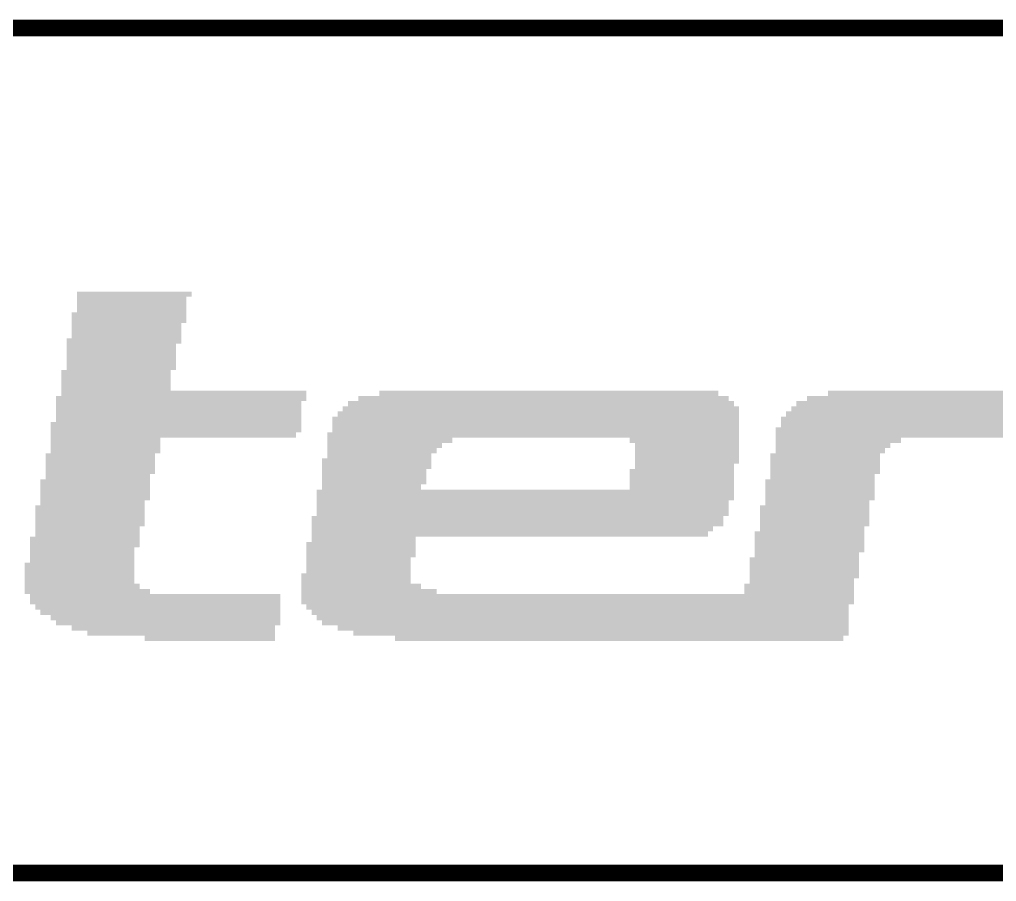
# Model space of a CAD drawing. Extents: x -2.6 to 72.5, y -0.1 to 95.
# Drawn here: x 7.79 to 13.57, y 89.95 to 95.05 of the extents above; entities that cross this region are included whole.
import ezdxf

# ---------------------------------------------------------------- set-up
doc = ezdxf.new("R2010")
doc.units = 0
doc.layers.add('03_ASSY2_GBR', color=1, linetype='CONTINUOUS')

msp = doc.modelspace()

# ---------------------------------------------------------------- linework, layer by layer
at = {"layer": '03_ASSY2_GBR', "const_width": 0.1}
msp.add_lwpolyline([(22.5, 95), (-2.5, 95), (-2.5, 90), (22.5, 90)], dxfattribs=at)
at = {"layer": '03_ASSY2_GBR'}
for points in [[(8.126014, 93.410054), (8.126018, 93.439928), (8.80398, 93.410054), (8.804, 93.439928)], [(8.126018, 93.439928), (8.12602, 93.439946), (8.804, 93.439928), (8.803982, 93.439946)], [(8.12602, 93.439946), (8.126054, 93.43998), (8.803982, 93.439946), (8.803946, 93.43998)], [(8.126054, 93.43998), (8.126074, 93.44), (8.803946, 93.43998), (8.126074, 93.44)], [(8.126, 93.317148), (8.126014, 93.409852), (8.773988, 93.317148), (8.774, 93.409852)], [(8.126014, 93.41), (8.126014, 93.410054), (8.803926, 93.41), (8.80398, 93.410054)], [(8.126014, 93.40998), (8.126014, 93.41), (8.774128, 93.40998), (8.803926, 93.41)], [(8.126014, 93.409852), (8.126014, 93.40998), (8.774, 93.409852), (8.774128, 93.40998)], [(8.09501, 93.255054), (8.09502, 93.316946), (8.77398, 93.255054), (8.773986, 93.316946)], [(8.09502, 93.316946), (8.095074, 93.317), (8.773986, 93.316946), (8.773988, 93.317)], [(8.095074, 93.317), (8.125872, 93.31702), (8.773988, 93.317), (8.773988, 93.31702)], [(8.125872, 93.31702), (8.126, 93.317148), (8.773988, 93.31702), (8.773988, 93.317148)], [(8.095, 93.163148), (8.09501, 93.254852), (8.742984, 93.163148), (8.743, 93.254852)], [(8.09501, 93.255), (8.09501, 93.255054), (8.773926, 93.255), (8.77398, 93.255054)], [(8.09501, 93.25498), (8.09501, 93.255), (8.743128, 93.25498), (8.773926, 93.255)], [(8.09501, 93.254852), (8.09501, 93.25498), (8.743, 93.254852), (8.743128, 93.25498)], [(8.064016, 93.132054), (8.06402, 93.162946), (8.74298, 93.132054), (8.742984, 93.162946)], [(8.06402, 93.162946), (8.064074, 93.163), (8.742984, 93.162946), (8.742984, 93.163)], [(8.064074, 93.163), (8.094872, 93.16302), (8.742984, 93.163), (8.742984, 93.16302)], [(8.094872, 93.16302), (8.095, 93.163148), (8.742984, 93.16302), (8.742984, 93.163148)], [(8.064, 92.977148), (8.064016, 93.131852), (8.71198, 92.977148), (8.712, 93.131852)], [(8.064016, 93.132), (8.064016, 93.132054), (8.742926, 93.132), (8.74298, 93.132054)], [(8.064016, 93.13198), (8.064016, 93.132), (8.712128, 93.13198), (8.742926, 93.132)], [(8.064016, 93.131852), (8.064016, 93.13198), (8.712, 93.131852), (8.712128, 93.13198)], [(8.033004, 92.854128), (8.033018, 92.976852), (8.68102, 92.854128), (8.681, 92.976852)], [(8.033018, 92.976852), (8.03302, 92.976946), (8.681, 92.976852), (8.681094, 92.976946)], [(8.03302, 92.976946), (8.033054, 92.97698), (8.681094, 92.976946), (8.681128, 92.97698)], [(8.033054, 92.97698), (8.033074, 92.977), (8.681128, 92.97698), (8.711926, 92.977)], [(8.033074, 92.977), (8.063872, 92.97702), (8.711926, 92.977), (8.711946, 92.97702)], [(8.063872, 92.97702), (8.063906, 92.977054), (8.711946, 92.97702), (8.71198, 92.977054)], [(8.063906, 92.977054), (8.064, 92.977148), (8.71198, 92.977054), (8.71198, 92.977148)], [(8.002014, 92.792054), (8.00202, 92.822946), (9.48298, 92.792054), (9.482988, 92.822946)], [(8.00202, 92.822946), (8.002074, 92.823), (9.482988, 92.822946), (9.48299, 92.823)], [(8.002074, 92.823), (8.032872, 92.82302), (9.48299, 92.823), (9.48299, 92.82302)], [(8.032872, 92.82302), (8.033, 92.823148), (9.48299, 92.82302), (9.48299, 92.823148)], [(8.033, 92.823148), (8.033004, 92.853926), (9.48299, 92.823148), (9.483, 92.853926)], [(8.033004, 92.854), (8.033004, 92.854128), (8.681148, 92.854), (8.68102, 92.854128)], [(8.033004, 92.85398), (8.033004, 92.854), (9.482946, 92.85398), (8.681148, 92.854)], [(8.033004, 92.853926), (8.033004, 92.85398), (9.483, 92.853926), (9.482946, 92.85398)], [(9.792, 92.792148), (9.792018, 92.822926), (11.98302, 92.792148), (11.983, 92.822926)], [(9.792018, 92.822926), (9.79202, 92.822946), (11.983, 92.822926), (11.98298, 92.822946)], [(9.79202, 92.822946), (9.792054, 92.82298), (11.98298, 92.822946), (11.982946, 92.82298)], [(9.792054, 92.82298), (9.792074, 92.823), (11.982946, 92.82298), (11.921148, 92.823)], [(9.792074, 92.823), (9.914872, 92.82302), (11.921148, 92.823), (11.921128, 92.82302)], [(9.914872, 92.82302), (9.91498, 92.823128), (11.921128, 92.82302), (11.92102, 92.823128)], [(9.91498, 92.823128), (9.915, 92.823148), (11.92102, 92.823128), (11.92102, 92.823148)], [(9.915, 92.823148), (9.915018, 92.853926), (11.92102, 92.823148), (11.921, 92.853926)], [(9.915018, 92.853926), (9.91502, 92.853946), (11.921, 92.853926), (11.92098, 92.853946)], [(9.91502, 92.853946), (9.915054, 92.85398), (11.92098, 92.853946), (11.920946, 92.85398)], [(9.915054, 92.85398), (9.915074, 92.854), (11.920946, 92.85398), (9.915074, 92.854)], [(12.446, 92.792148), (12.44602, 92.822946), (14.66798, 92.792148), (14.667988, 92.822946)], [(12.44602, 92.822946), (12.446074, 92.823), (14.667988, 92.822946), (14.66799, 92.823)], [(12.446074, 92.823), (12.569872, 92.82302), (14.66799, 92.823), (14.66799, 92.82302)], [(12.569872, 92.82302), (12.57, 92.823148), (14.66799, 92.82302), (14.66799, 92.823148)], [(12.57, 92.823148), (12.570018, 92.853852), (14.66799, 92.823148), (14.668, 92.853852)], [(12.570018, 92.853852), (12.57002, 92.853946), (14.668, 92.853852), (14.668094, 92.853946)], [(12.57002, 92.853946), (12.570054, 92.85398), (14.668094, 92.853946), (14.668128, 92.85398)], [(12.570054, 92.85398), (12.570074, 92.854), (14.668128, 92.85398), (14.698926, 92.854)], [(8.002, 92.669148), (8.002014, 92.791852), (9.452986, 92.669148), (9.453, 92.791852)], [(8.002014, 92.792), (8.002014, 92.792054), (9.482926, 92.792), (9.48298, 92.792054)], [(8.002014, 92.79198), (8.002014, 92.792), (9.453128, 92.79198), (9.482926, 92.792)], [(8.002014, 92.791852), (8.002014, 92.79198), (9.453, 92.791852), (9.453128, 92.79198)], [(9.699, 92.731148), (9.699018, 92.760926), (12.044998, 92.731148), (12.045, 92.760926)], [(9.699018, 92.760926), (9.69902, 92.760946), (12.045, 92.760926), (12.04498, 92.760946)], [(9.69902, 92.760946), (9.699054, 92.76098), (12.04498, 92.760946), (12.044946, 92.76098)], [(9.699054, 92.76098), (9.699074, 92.761), (12.044946, 92.76098), (12.014148, 92.761)], [(9.699074, 92.761), (9.729872, 92.76102), (12.014148, 92.761), (12.014128, 92.76102)], [(9.729872, 92.76102), (9.72998, 92.761128), (12.014128, 92.76102), (12.01402, 92.761128)], [(9.72998, 92.761128), (9.73, 92.761148), (12.01402, 92.761128), (12.01402, 92.761148)], [(9.73, 92.761148), (9.730018, 92.791926), (12.01402, 92.761148), (12.014, 92.791926)], [(9.730018, 92.791926), (9.73002, 92.791946), (12.014, 92.791926), (12.01398, 92.791946)], [(9.73002, 92.791946), (9.730054, 92.79198), (12.01398, 92.791946), (12.013946, 92.79198)], [(9.730054, 92.79198), (9.730074, 92.792), (12.013946, 92.79198), (11.983148, 92.792)], [(9.730074, 92.792), (9.791872, 92.79202), (11.983148, 92.792), (11.983128, 92.79202)], [(9.791872, 92.79202), (9.79198, 92.792128), (11.983128, 92.79202), (11.98302, 92.792128)], [(9.79198, 92.792128), (9.792, 92.792148), (11.98302, 92.792128), (11.98302, 92.792148)], [(12.353, 92.731148), (12.35302, 92.760946), (14.636986, 92.731148), (14.636992, 92.760946)], [(12.35302, 92.760946), (12.353074, 92.761), (14.636992, 92.760946), (14.636992, 92.761)], [(12.353074, 92.761), (12.383872, 92.76102), (14.636992, 92.761), (14.636992, 92.76102)], [(12.383872, 92.76102), (12.384, 92.761148), (14.636992, 92.76102), (14.636992, 92.761148)], [(12.384, 92.761148), (12.384018, 92.791852), (14.636992, 92.761148), (14.637, 92.791852)], [(12.384018, 92.791852), (12.38402, 92.791946), (14.637, 92.791852), (14.637094, 92.791946)], [(12.38402, 92.791946), (12.384054, 92.79198), (14.637094, 92.791946), (14.637128, 92.79198)], [(12.384054, 92.79198), (12.384074, 92.792), (14.637128, 92.79198), (14.667926, 92.792)], [(12.384074, 92.792), (12.445872, 92.79202), (14.667926, 92.792), (14.667946, 92.79202)], [(12.445872, 92.79202), (12.445906, 92.792054), (14.667946, 92.79202), (14.66798, 92.792054)], [(12.445906, 92.792054), (12.446, 92.792148), (14.66798, 92.792054), (14.66798, 92.792148)], [(9.638, 92.607148), (9.63802, 92.699946), (12.04499, 92.607148), (12.044996, 92.699946)], [(9.63802, 92.699946), (9.638074, 92.7), (12.044996, 92.699946), (12.044996, 92.7)], [(9.638074, 92.7), (9.668872, 92.70002), (12.044996, 92.7), (12.044996, 92.70002)], [(9.668872, 92.70002), (9.669, 92.700148), (12.044996, 92.70002), (12.044996, 92.700148)], [(9.669, 92.700148), (9.66902, 92.730946), (12.044996, 92.700148), (12.044998, 92.730946)], [(9.66902, 92.730946), (9.669074, 92.731), (12.044998, 92.730946), (12.044998, 92.731)], [(9.669074, 92.731), (9.698872, 92.73102), (12.044998, 92.731), (12.044998, 92.73102)], [(9.698872, 92.73102), (9.699, 92.731148), (12.044998, 92.73102), (12.044998, 92.731148)], [(12.292, 92.638148), (12.292018, 92.699852), (14.60598, 92.638148), (14.606, 92.699852)], [(12.292018, 92.699852), (12.29202, 92.699946), (14.606, 92.699852), (14.606094, 92.699946)], [(12.29202, 92.699946), (12.292054, 92.69998), (14.606094, 92.699946), (14.606128, 92.69998)], [(12.292054, 92.69998), (12.292074, 92.7), (14.606128, 92.69998), (14.636926, 92.7)], [(12.292074, 92.7), (12.322872, 92.70002), (14.636926, 92.7), (14.636946, 92.70002)], [(12.322872, 92.70002), (12.322906, 92.700054), (14.636946, 92.70002), (14.63698, 92.700054)], [(12.322906, 92.700054), (12.323, 92.700148), (14.63698, 92.700054), (14.63698, 92.700148)], [(12.323, 92.700148), (12.32302, 92.730946), (14.63698, 92.700148), (14.636986, 92.730946)], [(12.32302, 92.730946), (12.323074, 92.731), (14.636986, 92.730946), (14.636986, 92.731)], [(12.323074, 92.731), (12.352872, 92.73102), (14.636986, 92.731), (14.636986, 92.73102)], [(12.352872, 92.73102), (12.353, 92.731148), (14.636986, 92.73102), (14.636986, 92.731148)], [(7.971012, 92.607054), (7.97102, 92.668946), (9.45298, 92.607054), (9.452986, 92.668946)], [(7.97102, 92.668946), (7.971074, 92.669), (9.452986, 92.668946), (9.452986, 92.669)], [(7.971074, 92.669), (8.001872, 92.66902), (9.452986, 92.669), (9.452986, 92.66902)], [(8.001872, 92.66902), (8.002, 92.669148), (9.452986, 92.66902), (9.452986, 92.669148)], [(12.26101, 92.576054), (12.261018, 92.637852), (14.57498, 92.576054), (14.575, 92.637852)], [(12.261018, 92.637852), (12.26102, 92.637946), (14.575, 92.637852), (14.575094, 92.637946)], [(12.26102, 92.637946), (12.261054, 92.63798), (14.575094, 92.637946), (14.575128, 92.63798)], [(12.261054, 92.63798), (12.261074, 92.638), (14.575128, 92.63798), (14.605926, 92.638)], [(12.261074, 92.638), (12.291872, 92.63802), (14.605926, 92.638), (14.605946, 92.63802)], [(12.291872, 92.63802), (12.291906, 92.638054), (14.605946, 92.63802), (14.60598, 92.638054)], [(12.291906, 92.638054), (12.292, 92.638148), (14.60598, 92.638054), (14.60598, 92.638148)], [(7.971, 92.484148), (7.971008, 92.575852), (8.61898, 92.484148), (8.619, 92.575852)], [(7.971008, 92.576054), (7.971012, 92.606852), (9.42198, 92.576054), (9.422, 92.606852)], [(7.971008, 92.576), (7.971008, 92.576054), (9.421926, 92.576), (9.42198, 92.576054)], [(7.971008, 92.57598), (7.971008, 92.576), (8.619128, 92.57598), (9.421926, 92.576)], [(7.971008, 92.575852), (7.971008, 92.57598), (8.619, 92.575852), (8.619128, 92.57598)], [(7.971012, 92.607), (7.971012, 92.607054), (9.452926, 92.607), (9.45298, 92.607054)], [(7.971012, 92.60698), (7.971012, 92.607), (9.422128, 92.60698), (9.452926, 92.607)], [(7.971012, 92.606852), (7.971012, 92.60698), (9.422, 92.606852), (9.422128, 92.60698)], [(9.60701, 92.545054), (9.607014, 92.575852), (10.34798, 92.545054), (10.348, 92.575852)], [(9.607014, 92.576), (9.60702, 92.606946), (12.044988, 92.576), (12.04499, 92.606946)], [(9.607014, 92.57598), (9.607014, 92.576), (10.348128, 92.57598), (11.396852, 92.576)], [(9.607014, 92.575852), (9.607014, 92.57598), (10.348, 92.575852), (10.348128, 92.57598)], [(9.60702, 92.606946), (9.607074, 92.607), (12.04499, 92.606946), (12.04499, 92.607)], [(9.607074, 92.607), (9.637872, 92.60702), (12.04499, 92.607), (12.04499, 92.60702)], [(9.637872, 92.60702), (9.638, 92.607148), (12.04499, 92.60702), (12.04499, 92.607148)], [(11.39698, 92.575872), (11.396852, 92.576), (12.044988, 92.575872), (12.044988, 92.576)], [(11.397, 92.545074), (11.39698, 92.575872), (12.044986, 92.545074), (12.044988, 92.575872)], [(12.261006, 92.545054), (12.26101, 92.575852), (13.00198, 92.545054), (13.002, 92.575852)], [(12.26101, 92.576), (12.26101, 92.576054), (14.574926, 92.576), (14.57498, 92.576054)], [(12.26101, 92.57598), (12.26101, 92.576), (13.002128, 92.57598), (14.050852, 92.576)], [(12.26101, 92.575852), (12.26101, 92.57598), (13.002, 92.575852), (13.002128, 92.57598)], [(9.607004, 92.484054), (9.607008, 92.514852), (10.25498, 92.484054), (10.255, 92.514852)], [(9.607008, 92.515054), (9.60701, 92.544852), (10.28598, 92.515054), (10.286, 92.544852)], [(9.607008, 92.515), (9.607008, 92.515054), (10.285926, 92.515), (10.28598, 92.515054)], [(9.607008, 92.51498), (9.607008, 92.515), (10.255128, 92.51498), (10.285926, 92.515)], [(9.607008, 92.514852), (9.607008, 92.51498), (10.255, 92.514852), (10.255128, 92.51498)], [(9.60701, 92.545), (9.60701, 92.545054), (10.347926, 92.545), (10.34798, 92.545054)], [(9.60701, 92.54498), (9.60701, 92.545), (10.286128, 92.54498), (10.347926, 92.545)], [(9.60701, 92.544852), (9.60701, 92.54498), (10.286, 92.544852), (10.286128, 92.54498)], [(11.397054, 92.54502), (11.397, 92.545074), (12.044986, 92.54502), (12.044986, 92.545074)], [(11.427852, 92.545), (11.397054, 92.54502), (12.044986, 92.545), (12.044986, 92.54502)], [(11.42798, 92.544872), (11.427852, 92.545), (12.044986, 92.544872), (12.044986, 92.545)], [(11.427996, 92.422054), (11.42798, 92.544872), (12.04498, 92.422054), (12.044986, 92.544872)], [(12.261, 92.484148), (12.261002, 92.514852), (12.90898, 92.484148), (12.909, 92.514852)], [(12.261002, 92.514852), (12.261004, 92.51498), (12.909, 92.514852), (12.909128, 92.51498)], [(12.261004, 92.515054), (12.261006, 92.544852), (12.93998, 92.515054), (12.94, 92.544852)], [(12.261004, 92.515), (12.261004, 92.515054), (12.939926, 92.515), (12.93998, 92.515054)], [(12.261004, 92.51498), (12.261004, 92.515), (12.909128, 92.51498), (12.939926, 92.515)], [(12.261006, 92.545), (12.261006, 92.545054), (13.001926, 92.545), (13.00198, 92.545054)], [(12.261006, 92.54498), (12.261006, 92.545), (12.940128, 92.54498), (13.001926, 92.545)], [(12.261006, 92.544852), (12.261006, 92.54498), (12.94, 92.544852), (12.940128, 92.54498)], [(7.940002, 92.360054), (7.940018, 92.483852), (8.58798, 92.360054), (8.588, 92.483852)], [(7.940018, 92.483852), (7.94002, 92.483946), (8.588, 92.483852), (8.588094, 92.483946)], [(7.94002, 92.483946), (7.940054, 92.48398), (8.588094, 92.483946), (8.588128, 92.48398)], [(7.940054, 92.48398), (7.940074, 92.484), (8.588128, 92.48398), (8.618926, 92.484)], [(7.940074, 92.484), (7.970872, 92.48402), (8.618926, 92.484), (8.618946, 92.48402)], [(7.970872, 92.48402), (7.970906, 92.484054), (8.618946, 92.48402), (8.61898, 92.484054)], [(7.970906, 92.484054), (7.971, 92.484148), (8.61898, 92.484054), (8.61898, 92.484148)], [(9.576012, 92.391054), (9.57602, 92.452946), (10.22398, 92.391054), (10.223992, 92.452946)], [(9.57602, 92.452946), (9.576074, 92.453), (10.223992, 92.452946), (10.223992, 92.453)], [(9.576074, 92.453), (9.606872, 92.45302), (10.223992, 92.453), (10.223992, 92.45302)], [(9.606872, 92.45302), (9.607, 92.453148), (10.223992, 92.45302), (10.223992, 92.453148)], [(9.607, 92.453148), (9.607002, 92.483852), (10.223992, 92.453148), (10.224, 92.483852)], [(9.607002, 92.483852), (9.607004, 92.48398), (10.224, 92.483852), (10.224128, 92.48398)], [(9.607004, 92.484), (9.607004, 92.484054), (10.254926, 92.484), (10.25498, 92.484054)], [(9.607004, 92.48398), (9.607004, 92.484), (10.224128, 92.48398), (10.254926, 92.484)], [(12.230002, 92.360054), (12.230018, 92.483852), (12.87798, 92.360054), (12.878, 92.483852)], [(12.230018, 92.483852), (12.23002, 92.483946), (12.878, 92.483852), (12.878094, 92.483946)], [(12.23002, 92.483946), (12.230054, 92.48398), (12.878094, 92.483946), (12.878128, 92.48398)], [(12.230054, 92.48398), (12.230074, 92.484), (12.878128, 92.48398), (12.908926, 92.484)], [(12.230074, 92.484), (12.260872, 92.48402), (12.908926, 92.484), (12.908946, 92.48402)], [(12.260872, 92.48402), (12.260906, 92.484054), (12.908946, 92.48402), (12.90898, 92.484054)], [(12.260906, 92.484054), (12.261, 92.484148), (12.90898, 92.484054), (12.90898, 92.484148)], [(11.427996, 92.422), (11.427996, 92.422054), (12.044926, 92.422), (12.04498, 92.422054)], [(11.427996, 92.42198), (11.427996, 92.422), (12.014128, 92.42198), (12.044926, 92.422)], [(11.427998, 92.421852), (11.427996, 92.42198), (12.014, 92.421852), (12.014128, 92.42198)], [(11.428, 92.391148), (11.427998, 92.421852), (12.013996, 92.391148), (12.014, 92.421852)], [(7.94, 92.329148), (7.940002, 92.359852), (8.557996, 92.329148), (8.558, 92.359852)], [(7.940002, 92.36), (7.940002, 92.360054), (8.587926, 92.36), (8.58798, 92.360054)], [(7.940002, 92.35998), (7.940002, 92.36), (8.558128, 92.35998), (8.587926, 92.36)], [(7.940002, 92.359852), (7.940002, 92.35998), (8.558, 92.359852), (8.558128, 92.35998)], [(9.576002, 92.299054), (9.576012, 92.390852), (10.19298, 92.299054), (10.193, 92.390852)], [(9.576012, 92.391), (9.576012, 92.391054), (10.223926, 92.391), (10.22398, 92.391054)], [(9.576012, 92.39098), (9.576012, 92.391), (10.193128, 92.39098), (10.223926, 92.391)], [(9.576012, 92.390852), (9.576012, 92.39098), (10.193, 92.390852), (10.193128, 92.39098)], [(11.397, 92.268128), (11.39702, 92.390946), (12.01398, 92.268128), (12.013994, 92.390946)], [(11.39702, 92.390946), (11.397074, 92.391), (12.013994, 92.390946), (12.013994, 92.391)], [(11.397074, 92.391), (11.427872, 92.39102), (12.013994, 92.391), (12.013994, 92.39102)], [(11.427872, 92.39102), (11.428, 92.391148), (12.013994, 92.39102), (12.013996, 92.391148)], [(12.23, 92.329148), (12.230002, 92.359852), (12.846996, 92.329148), (12.847, 92.359852)], [(12.230002, 92.36), (12.230002, 92.360054), (12.877926, 92.36), (12.87798, 92.360054)], [(12.230002, 92.35998), (12.230002, 92.36), (12.847128, 92.35998), (12.877926, 92.36)], [(12.230002, 92.359852), (12.230002, 92.35998), (12.847, 92.359852), (12.847128, 92.35998)], [(7.910004, 92.206054), (7.91002, 92.328946), (8.55798, 92.206054), (8.557994, 92.328946)], [(7.91002, 92.328946), (7.910074, 92.329), (8.557994, 92.328946), (8.557994, 92.329)], [(7.910074, 92.329), (7.939872, 92.32902), (8.557994, 92.329), (8.557994, 92.32902)], [(7.939872, 92.32902), (7.94, 92.329148), (8.557994, 92.32902), (8.557996, 92.329148)], [(9.576, 92.268148), (9.576002, 92.298852), (10.16202, 92.268148), (10.162, 92.298852)], [(9.576002, 92.299), (9.576002, 92.299054), (10.192926, 92.299), (10.19298, 92.299054)], [(9.576002, 92.29898), (9.576002, 92.299), (10.162128, 92.29898), (10.192926, 92.299)], [(9.576002, 92.298852), (9.576002, 92.29898), (10.162, 92.298852), (10.162128, 92.29898)], [(12.199004, 92.206054), (12.19902, 92.328946), (12.84698, 92.206054), (12.846994, 92.328946)], [(12.19902, 92.328946), (12.199074, 92.329), (12.846994, 92.328946), (12.846994, 92.329)], [(12.199074, 92.329), (12.229872, 92.32902), (12.846994, 92.329), (12.846994, 92.32902)], [(12.229872, 92.32902), (12.23, 92.329148), (12.846994, 92.32902), (12.846996, 92.329148)], [(9.545012, 92.206054), (9.54502, 92.267946), (12.01398, 92.206054), (12.01398, 92.267946)], [(9.54502, 92.267946), (9.545054, 92.26798), (12.01398, 92.267946), (12.01398, 92.26798)], [(9.545054, 92.26798), (9.545074, 92.268), (12.01398, 92.26798), (12.01398, 92.268)], [(9.545074, 92.268), (9.575872, 92.26802), (10.162148, 92.268), (10.162128, 92.26802)], [(9.575872, 92.26802), (9.57598, 92.268128), (10.162128, 92.26802), (10.16202, 92.268128)], [(9.57598, 92.268128), (9.576, 92.268148), (10.16202, 92.268128), (10.16202, 92.268148)], [(11.396872, 92.268), (11.397, 92.268128), (12.01398, 92.268), (12.01398, 92.268128)], [(7.879006, 92.052054), (7.87902, 92.174946), (8.52698, 92.052054), (8.526994, 92.174946)], [(7.87902, 92.174946), (7.879074, 92.175), (8.526994, 92.174946), (8.526994, 92.175)], [(7.879074, 92.175), (7.909872, 92.17502), (8.526994, 92.175), (8.526994, 92.17502)], [(7.909872, 92.17502), (7.91, 92.175148), (8.526994, 92.17502), (8.526996, 92.175148)], [(7.91, 92.175148), (7.910002, 92.205852), (8.526996, 92.175148), (8.527, 92.205852)], [(7.910002, 92.205852), (7.910004, 92.20598), (8.527, 92.205852), (8.527128, 92.20598)], [(7.910004, 92.206), (7.910004, 92.206054), (8.557926, 92.206), (8.55798, 92.206054)], [(7.910004, 92.20598), (7.910004, 92.206), (8.527128, 92.20598), (8.557926, 92.206)], [(9.545, 92.113148), (9.54501, 92.205852), (11.98298, 92.113148), (11.983, 92.205852)], [(9.54501, 92.206), (9.545012, 92.206054), (12.013926, 92.206), (12.01398, 92.206054)], [(9.54501, 92.20598), (9.54501, 92.206), (11.983128, 92.20598), (12.013926, 92.206)], [(9.54501, 92.205852), (9.54501, 92.20598), (11.983, 92.205852), (11.983128, 92.20598)], [(12.168004, 92.052054), (12.16802, 92.174946), (12.81598, 92.052054), (12.815994, 92.174946)], [(12.16802, 92.174946), (12.168074, 92.175), (12.815994, 92.174946), (12.815994, 92.175)], [(12.168074, 92.175), (12.198872, 92.17502), (12.815994, 92.175), (12.815994, 92.17502)], [(12.198872, 92.17502), (12.199, 92.175148), (12.815994, 92.17502), (12.815996, 92.175148)], [(12.199, 92.175148), (12.199002, 92.205852), (12.815996, 92.175148), (12.816, 92.205852)], [(12.199002, 92.205852), (12.199004, 92.20598), (12.816, 92.205852), (12.816128, 92.20598)], [(12.199004, 92.206), (12.199004, 92.206054), (12.846926, 92.206), (12.84698, 92.206054)], [(12.199004, 92.20598), (12.199004, 92.206), (12.816128, 92.20598), (12.846926, 92.206)], [(9.51402, 92.112946), (9.514054, 92.11298), (11.952094, 92.112946), (11.952128, 92.11298)], [(9.51402, 92.112852), (9.51402, 92.112946), (11.952, 92.112852), (11.952094, 92.112946)], [(9.51402, 92.052054), (9.51402, 92.112852), (11.95198, 92.052054), (11.952, 92.112852)], [(9.514054, 92.11298), (9.514074, 92.113), (11.952128, 92.11298), (11.982926, 92.113)], [(9.514074, 92.113), (9.544872, 92.11302), (11.982926, 92.113), (11.982946, 92.11302)], [(9.544872, 92.11302), (9.544906, 92.113054), (11.982946, 92.11302), (11.98298, 92.113054)], [(9.544906, 92.113054), (9.545, 92.113148), (11.98298, 92.113054), (11.98298, 92.113148)], [(7.879, 91.990148), (7.879006, 92.051852), (8.49599, 91.990148), (8.496, 92.051852)], [(7.879006, 92.052), (7.879006, 92.052054), (8.526926, 92.052), (8.52698, 92.052054)], [(7.879006, 92.05198), (7.879006, 92.052), (8.496128, 92.05198), (8.526926, 92.052)], [(7.879006, 92.051852), (7.879006, 92.05198), (8.496, 92.051852), (8.496128, 92.05198)], [(9.51402, 92.052), (9.51402, 92.052054), (11.951926, 92.052), (11.95198, 92.052054)], [(9.51402, 92.05198), (9.51402, 92.052), (11.891128, 92.05198), (11.951926, 92.052)], [(9.51402, 92.051852), (9.51402, 92.05198), (11.891, 92.051852), (11.891128, 92.05198)], [(9.51402, 92.021054), (9.51402, 92.051852), (11.89098, 92.021054), (11.891, 92.051852)], [(12.168, 92.021148), (12.168002, 92.051852), (12.785996, 92.021148), (12.786, 92.051852)], [(12.168002, 92.051852), (12.168004, 92.05198), (12.786, 92.051852), (12.786128, 92.05198)], [(12.168004, 92.052), (12.168004, 92.052054), (12.815926, 92.052), (12.81598, 92.052054)], [(12.168004, 92.05198), (12.168004, 92.052), (12.786128, 92.05198), (12.815926, 92.052)], [(7.84801, 91.928054), (7.84802, 91.989946), (8.49598, 91.928054), (8.495988, 91.989946)], [(7.84802, 91.989946), (7.848074, 91.99), (8.495988, 91.989946), (8.49599, 91.99)], [(7.848074, 91.99), (7.878872, 91.99002), (8.49599, 91.99), (8.49599, 91.99002)], [(7.878872, 91.99002), (7.879, 91.990148), (8.49599, 91.99002), (8.49599, 91.990148)], [(9.514, 91.959148), (9.514018, 91.989852), (10.130994, 91.959148), (10.131, 91.989852)], [(9.514018, 91.98998), (9.51402, 91.99), (10.131128, 91.98998), (11.859926, 91.99)], [(9.514018, 91.989852), (9.514018, 91.98998), (10.131, 91.989852), (10.131128, 91.98998)], [(9.51402, 92.021), (9.51402, 92.021054), (11.890926, 92.021), (11.89098, 92.021054)], [(9.51402, 92.02098), (9.51402, 92.021), (11.860128, 92.02098), (11.890926, 92.021)], [(9.51402, 92.020852), (9.51402, 92.02098), (11.86, 92.020852), (11.860128, 92.02098)], [(9.51402, 91.990054), (9.51402, 92.020852), (11.85998, 91.990054), (11.86, 92.020852)], [(9.51402, 91.99), (9.51402, 91.990054), (11.859926, 91.99), (11.85998, 91.990054)], [(12.137002, 91.897054), (12.13702, 92.020946), (12.78598, 91.897054), (12.785996, 92.020946)], [(12.13702, 92.020946), (12.137074, 92.021), (12.785996, 92.020946), (12.785996, 92.021)], [(12.137074, 92.021), (12.167872, 92.02102), (12.785996, 92.021), (12.785996, 92.02102)], [(12.167872, 92.02102), (12.168, 92.021148), (12.785996, 92.02102), (12.785996, 92.021148)], [(9.48301, 91.867054), (9.48302, 91.958946), (10.13098, 91.867054), (10.130994, 91.958946)], [(9.48302, 91.958946), (9.483074, 91.959), (10.130994, 91.958946), (10.130994, 91.959)], [(9.483074, 91.959), (9.513872, 91.95902), (10.130994, 91.959), (10.130994, 91.95902)], [(9.513872, 91.95902), (9.514, 91.959148), (10.130994, 91.95902), (10.130994, 91.959148)], [(7.848, 91.836148), (7.84801, 91.927852), (8.46501, 91.836148), (8.465, 91.927852)], [(7.84801, 91.928), (7.84801, 91.928054), (8.495926, 91.928), (8.49598, 91.928054)], [(7.84801, 91.92798), (7.84801, 91.928), (8.465128, 91.92798), (8.495926, 91.928)], [(7.84801, 91.927852), (7.84801, 91.92798), (8.465, 91.927852), (8.465128, 91.92798)], [(12.137, 91.867148), (12.137002, 91.896852), (12.754996, 91.867148), (12.755, 91.896852)], [(12.137002, 91.897), (12.137002, 91.897054), (12.785926, 91.897), (12.78598, 91.897054)], [(12.137002, 91.89698), (12.137002, 91.897), (12.755128, 91.89698), (12.785926, 91.897)], [(12.137002, 91.896852), (12.137002, 91.89698), (12.755, 91.896852), (12.755128, 91.89698)], [(7.817006, 91.712128), (7.81702, 91.835946), (8.46502, 91.712128), (8.46501, 91.835946)], [(7.81702, 91.835946), (7.817074, 91.836), (8.46501, 91.835946), (8.46501, 91.836)], [(7.817074, 91.836), (7.847872, 91.83602), (8.46501, 91.836), (8.46501, 91.83602)], [(7.847872, 91.83602), (7.848, 91.836148), (8.46501, 91.83602), (8.46501, 91.836148)], [(9.483, 91.774148), (9.48301, 91.866852), (10.101012, 91.774148), (10.101, 91.866852)], [(9.48301, 91.867), (9.48301, 91.867054), (10.130926, 91.867), (10.13098, 91.867054)], [(9.48301, 91.86698), (9.48301, 91.867), (10.101128, 91.86698), (10.130926, 91.867)], [(9.48301, 91.866852), (9.48301, 91.86698), (10.101, 91.866852), (10.101128, 91.86698)], [(12.107002, 91.743054), (12.10702, 91.866946), (12.75498, 91.743054), (12.754996, 91.866946)], [(12.10702, 91.866946), (12.107074, 91.867), (12.754996, 91.866946), (12.754996, 91.867)], [(12.107074, 91.867), (12.136872, 91.86702), (12.754996, 91.867), (12.754996, 91.86702)], [(12.136872, 91.86702), (12.137, 91.867148), (12.754996, 91.86702), (12.754996, 91.867148)], [(9.45302, 91.773946), (9.453074, 91.774), (10.101014, 91.773946), (10.101014, 91.774)], [(9.45302, 91.712128), (9.45302, 91.773946), (10.10102, 91.712128), (10.101014, 91.773946)], [(9.453074, 91.774), (9.482872, 91.77402), (10.101014, 91.774), (10.101012, 91.77402)], [(9.482872, 91.77402), (9.483, 91.774148), (10.101012, 91.77402), (10.101012, 91.774148)], [(7.817002, 91.681128), (7.817006, 91.711926), (8.49602, 91.681128), (8.496, 91.711926)], [(7.817006, 91.712), (7.817006, 91.712128), (8.465148, 91.712), (8.46502, 91.712128)], [(7.817006, 91.71198), (7.817006, 91.712), (8.495946, 91.71198), (8.465148, 91.712)], [(7.817006, 91.711926), (7.817006, 91.71198), (8.496, 91.711926), (8.495946, 91.71198)], [(9.45302, 91.712), (9.45302, 91.712128), (10.101148, 91.712), (10.10102, 91.712128)], [(9.45302, 91.71198), (9.45302, 91.712), (10.161946, 91.71198), (10.101148, 91.712)], [(9.45302, 91.711926), (9.45302, 91.71198), (10.162, 91.711926), (10.161946, 91.71198)], [(9.45302, 91.681128), (9.45302, 91.711926), (10.16202, 91.681128), (10.162, 91.711926)], [(12.07602, 91.711946), (12.076074, 91.712), (12.724, 91.711946), (12.724, 91.712)], [(12.07602, 91.650128), (12.07602, 91.711946), (12.724, 91.650128), (12.724, 91.711946)], [(12.076074, 91.712), (12.106872, 91.71202), (12.724, 91.712), (12.724, 91.71202)], [(12.106872, 91.71202), (12.107, 91.712148), (12.724, 91.71202), (12.724, 91.712148)], [(12.107, 91.712148), (12.107002, 91.742852), (12.724, 91.712148), (12.724, 91.742852)], [(12.107002, 91.743), (12.107002, 91.743054), (12.754926, 91.743), (12.75498, 91.743054)], [(12.107002, 91.74298), (12.107002, 91.743), (12.724128, 91.74298), (12.754926, 91.743)], [(12.107002, 91.742852), (12.107002, 91.74298), (12.724, 91.742852), (12.724128, 91.74298)], [(7.817, 91.650128), (7.817002, 91.680926), (8.55802, 91.650128), (8.558, 91.680926)], [(7.817, 91.650074), (7.817, 91.650128), (8.558074, 91.650074), (8.55802, 91.650128)], [(7.817054, 91.65002), (7.817, 91.650074), (8.558128, 91.65002), (8.558074, 91.650074)], [(7.817002, 91.681), (7.817002, 91.681128), (8.496148, 91.681), (8.49602, 91.681128)], [(7.817002, 91.68098), (7.817002, 91.681), (8.557946, 91.68098), (8.496148, 91.681)], [(7.817002, 91.680926), (7.817002, 91.68098), (8.558, 91.680926), (8.557946, 91.68098)], [(7.847852, 91.65), (7.817054, 91.65002), (8.558148, 91.65), (8.558128, 91.65002)], [(7.847872, 91.64998), (7.847852, 91.65), (9.328946, 91.64998), (8.558148, 91.65)], [(7.847926, 91.649926), (7.847872, 91.64998), (9.329, 91.649926), (9.328946, 91.64998)], [(7.84798, 91.649872), (7.847926, 91.649926), (9.328998, 91.649872), (9.329, 91.649926)], [(7.848, 91.589074), (7.84798, 91.649872), (9.328992, 91.589074), (9.328998, 91.649872)], [(9.45302, 91.681), (9.45302, 91.681128), (10.162148, 91.681), (10.16202, 91.681128)], [(9.45302, 91.68098), (9.45302, 91.681), (10.254946, 91.68098), (10.162148, 91.681)], [(9.45302, 91.680926), (9.45302, 91.68098), (10.255, 91.680926), (10.254946, 91.68098)], [(9.45302, 91.650128), (9.45302, 91.680926), (10.25502, 91.650128), (10.255, 91.680926)], [(9.45302, 91.65), (9.45302, 91.650128), (10.255148, 91.65), (10.25502, 91.650128)], [(9.45302, 91.64998), (9.45302, 91.65), (12.724, 91.64998), (12.724, 91.65)], [(9.45302, 91.589054), (9.45302, 91.64998), (12.72398, 91.589054), (12.724, 91.64998)], [(12.075892, 91.65), (12.07602, 91.650128), (12.724, 91.65), (12.724, 91.650128)], [(7.848054, 91.58902), (7.848, 91.589074), (9.328992, 91.58902), (9.328992, 91.589074)], [(7.878852, 91.589), (7.848054, 91.58902), (9.328992, 91.589), (9.328992, 91.58902)], [(7.87898, 91.588872), (7.878852, 91.589), (9.328992, 91.588872), (9.328992, 91.589)], [(7.879, 91.558074), (7.87898, 91.588872), (9.32899, 91.558074), (9.328992, 91.588872)], [(9.453074, 91.589), (9.45302, 91.589054), (12.723926, 91.589), (12.72398, 91.589054)], [(9.482872, 91.58898), (9.482852, 91.589), (12.693128, 91.58898), (12.723926, 91.589)], [(9.48298, 91.588872), (9.482872, 91.58898), (12.69302, 91.588872), (12.693128, 91.58898)], [(9.482982, 91.588852), (9.48298, 91.588872), (12.693, 91.588852), (12.69302, 91.588872)], [(9.483, 91.558074), (9.482982, 91.588852), (12.692996, 91.558074), (12.693, 91.588852)], [(7.879054, 91.55802), (7.879, 91.558074), (9.32899, 91.55802), (9.32899, 91.558074)], [(7.909852, 91.558), (7.879054, 91.55802), (9.32899, 91.558), (9.32899, 91.55802)], [(7.90998, 91.557872), (7.909852, 91.558), (9.32899, 91.557872), (9.32899, 91.558)], [(7.91, 91.527074), (7.90998, 91.557872), (9.328986, 91.527074), (9.32899, 91.557872)], [(7.910054, 91.52702), (7.91, 91.527074), (9.328986, 91.52702), (9.328986, 91.527074)], [(7.970852, 91.527), (7.910054, 91.52702), (9.328986, 91.527), (9.328986, 91.52702)], [(7.97098, 91.526872), (7.970852, 91.527), (9.328986, 91.526872), (9.328986, 91.527)], [(7.971, 91.496074), (7.97098, 91.526872), (9.328982, 91.496074), (9.328986, 91.526872)], [(9.483054, 91.55802), (9.483, 91.558074), (12.692996, 91.55802), (12.692996, 91.558074)], [(9.513852, 91.558), (9.483054, 91.55802), (12.692996, 91.558), (12.692996, 91.55802)], [(9.51398, 91.557872), (9.513852, 91.558), (12.692996, 91.557872), (12.692996, 91.558)], [(9.514, 91.527074), (9.51398, 91.557872), (12.692992, 91.527074), (12.692996, 91.557872)], [(9.514054, 91.52702), (9.514, 91.527074), (12.692992, 91.52702), (12.692992, 91.527074)], [(9.544852, 91.527), (9.514054, 91.52702), (12.692992, 91.527), (12.692992, 91.52702)], [(9.54498, 91.526872), (9.544852, 91.527), (12.692992, 91.526872), (12.692992, 91.527)], [(9.545, 91.496074), (9.54498, 91.526872), (12.692988, 91.496074), (12.692992, 91.526872)], [(7.971054, 91.49602), (7.971, 91.496074), (9.328982, 91.49602), (9.328982, 91.496074)], [(8.001852, 91.496), (7.971054, 91.49602), (9.328982, 91.496), (9.328982, 91.49602)], [(8.00198, 91.495872), (8.001852, 91.496), (9.328982, 91.495872), (9.328982, 91.496)], [(8.002, 91.465074), (8.00198, 91.495872), (9.32898, 91.465074), (9.328982, 91.495872)], [(9.545054, 91.49602), (9.545, 91.496074), (12.692988, 91.49602), (12.692988, 91.496074)], [(9.575852, 91.496), (9.545054, 91.49602), (12.692988, 91.496), (12.692988, 91.49602)], [(9.57598, 91.495872), (9.575852, 91.496), (12.692988, 91.495872), (12.692988, 91.496)], [(9.576, 91.465074), (9.57598, 91.495872), (12.692986, 91.465074), (12.692988, 91.495872)], [(8.00202, 91.465054), (8.002, 91.465074), (9.32898, 91.465054), (9.32898, 91.465074)], [(8.002054, 91.46502), (8.00202, 91.465054), (9.328946, 91.46502), (9.32898, 91.465054)], [(8.094852, 91.465), (8.002054, 91.46502), (9.328926, 91.465), (9.328946, 91.46502)], [(8.094872, 91.46498), (8.094852, 91.465), (9.298128, 91.46498), (9.328926, 91.465)], [(8.09498, 91.464872), (8.094872, 91.46498), (9.29802, 91.464872), (9.298128, 91.46498)], [(8.094982, 91.464852), (8.09498, 91.464872), (9.298, 91.464852), (9.29802, 91.464872)], [(8.095, 91.434074), (8.094982, 91.464852), (9.297992, 91.434074), (9.298, 91.464852)], [(8.095054, 91.43402), (8.095, 91.434074), (9.297992, 91.43402), (9.297992, 91.434074)], [(8.186852, 91.434), (8.095054, 91.43402), (9.297992, 91.434), (9.297992, 91.43402)], [(8.18698, 91.433872), (8.186852, 91.434), (9.297992, 91.433872), (9.297992, 91.434)], [(8.187, 91.404074), (8.18698, 91.433872), (9.297986, 91.404074), (9.297992, 91.433872)], [(9.576054, 91.46502), (9.576, 91.465074), (12.692986, 91.46502), (12.692986, 91.465074)], [(9.668852, 91.465), (9.576054, 91.46502), (12.692986, 91.465), (12.692986, 91.46502)], [(9.66898, 91.464872), (9.668852, 91.465), (12.692986, 91.464872), (12.692986, 91.465)], [(9.669, 91.434074), (9.66898, 91.464872), (12.692982, 91.434074), (12.692986, 91.464872)], [(9.669054, 91.43402), (9.669, 91.434074), (12.692982, 91.43402), (12.692982, 91.434074)], [(9.760852, 91.434), (9.669054, 91.43402), (12.692982, 91.434), (12.692982, 91.43402)], [(9.76098, 91.433872), (9.760852, 91.434), (12.692982, 91.433872), (12.692982, 91.434)], [(9.761, 91.404074), (9.76098, 91.433872), (12.69298, 91.404074), (12.692982, 91.433872)], [(8.187054, 91.40402), (8.187, 91.404074), (9.297986, 91.40402), (9.297986, 91.404074)], [(8.526852, 91.404), (8.187054, 91.40402), (9.297986, 91.404), (9.297986, 91.40402)], [(8.52698, 91.403872), (8.526852, 91.404), (9.297986, 91.403872), (9.297986, 91.404)], [(8.527, 91.373074), (8.52698, 91.403872), (9.29798, 91.373074), (9.297986, 91.403872)], [(8.52702, 91.373054), (8.527, 91.373074), (9.29798, 91.373054), (9.29798, 91.373074)], [(8.527054, 91.37302), (8.52702, 91.373054), (9.297946, 91.37302), (9.29798, 91.373054)], [(9.297926, 91.373), (8.527054, 91.37302), (9.297926, 91.373), (9.297946, 91.37302)], [(9.76102, 91.404054), (9.761, 91.404074), (12.69298, 91.404054), (12.69298, 91.404074)], [(9.761054, 91.40402), (9.76102, 91.404054), (12.692946, 91.40402), (12.69298, 91.404054)], [(10.007852, 91.404), (9.761054, 91.40402), (12.692926, 91.404), (12.692946, 91.40402)], [(10.007872, 91.40398), (10.007852, 91.404), (12.662128, 91.40398), (12.692926, 91.404)], [(10.00798, 91.403872), (10.007872, 91.40398), (12.66202, 91.403872), (12.662128, 91.40398)], [(10.007982, 91.403852), (10.00798, 91.403872), (12.662, 91.403852), (12.66202, 91.403872)], [(10.008, 91.373074), (10.007982, 91.403852), (12.66198, 91.373074), (12.662, 91.403852)], [(10.00802, 91.373054), (10.008, 91.373074), (12.66198, 91.373054), (12.66198, 91.373074)], [(10.008054, 91.37302), (10.00802, 91.373054), (12.661946, 91.37302), (12.66198, 91.373054)], [(12.661926, 91.373), (10.008054, 91.37302), (12.661926, 91.373), (12.661946, 91.37302)]]:
    msp.add_solid(points, dxfattribs=at)

doc.saveas('drawing.dxf')
